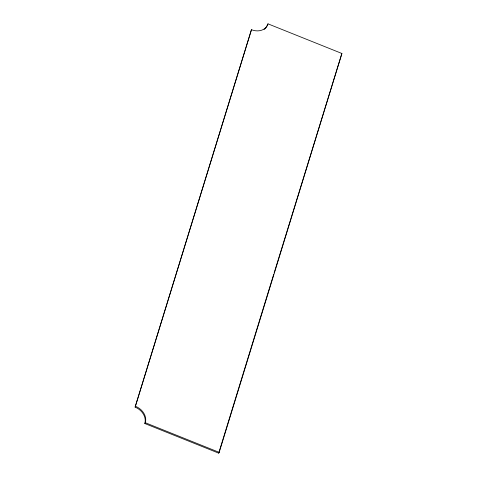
<?xml version="1.0" encoding="UTF-8"?>
<svg xmlns="http://www.w3.org/2000/svg" width="477" height="477" viewBox="0 0 477 477"><rect width="100%" height="100%" fill="white"/><g stroke="black" fill="none" stroke-linecap="round" stroke-linejoin="round"><path stroke-width="0.72" d="M135.104 407.137L251.457 29.711A14.238 11.52 31.1 0 0 268.002 23.85L341.896 53.478L219.181 452.351L218.704 453.15L144.811 423.522A14.238 11.52 31.1 0 0 135.104 407.137L251.457 29.711M218.704 453.15L273.703 274.37M274.144 272.945L341.896 53.478M268.002 23.85L267.525 24.649A14.238 11.52 31.1 0 1 264.055 29.502M144.811 423.522L145.294 422.729A14.238 11.52 31.1 0 0 135.587 406.338M145.294 422.729L219.181 452.351"/></g></svg>
